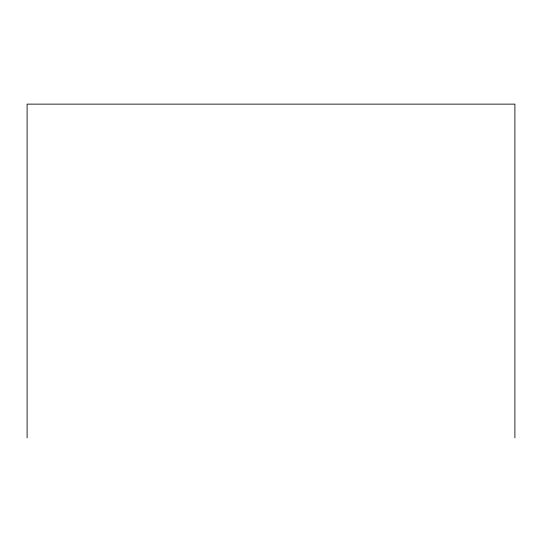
<?xml version="1.0" encoding="UTF-8"?>
<svg xmlns="http://www.w3.org/2000/svg" width="542" height="542" viewBox="0 0 542 542"><rect width="100%" height="100%" fill="white"/><g stroke="black" fill="none" stroke-linecap="round" stroke-linejoin="round"><path stroke-width="0.81" d="M514.9 437.868L514.9 104.132L27.1 104.132L27.1 437.868"/></g></svg>
